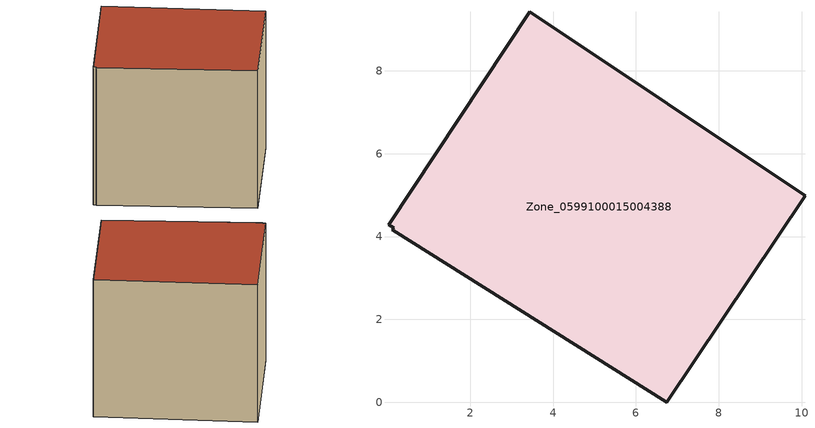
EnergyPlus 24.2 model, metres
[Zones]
Zone_0599100015004388
 floor ground (C_G): 0.03,4.28 3.44,9.42 10.08,4.99 6.74,0 0.12,4.16 0.15,4.21 z0.92
 wall outside (C_F): 6.74,0 10.08,4.99 3.44,9.42 0.03,4.28 0.15,4.21 0.12,4.16 6.74,0 z0.92:8.51
 roof outside (C_R): 3.44,9.42 0.03,4.28 0.15,4.21 0.12,4.16 6.74,0 10.08,4.99 z8.51
[BUILDING]
Pand.0599100015004388: North Axis=0; Terrain=City; Loads Convergence Tolerance Value=0.04; Temperature Convergence Tolerance Value=0.4; Solar Distribution=FullExterior; Maximum Number of Warmup Days=25; Minimum Number of Warmup Days=1
[Site:Location]
Rotterdam.The.Hague.AP_ZH_NLD Design_Conditions: Latitude=51.96; Longitude=4.45; Time Zone=1; Elevation=-4.5
[SITE:GROUNDTEMPERATURE:BUILDINGSURFACE]
18, 18, 18, 18, 18, 18, 18, 18, 18, 18, 18, 18
[MATERIAL] Thermal Absorptance=0.9; Solar Absorptance=0.7; Visible Absorptance=0.7
Name | Roughness | Thickness | Conductivity | Density | Specific Heat
G.TI.1965-1974 | MediumSmooth | 0.15 | 0.882353 | 540 | 1210
F.TI.1965-1974 | Rough | 0.3 | 0.697674 | 1920 | 840
R.TI.1965-1974 | MediumRough | 0.2 | 0.232558 | 1500 | 1000
[CONSTRUCTION]
C_G: G.TI.1965-1974
C_F: F.TI.1965-1974
C_R: R.TI.1965-1974
[ZONE]
Zone_0599100015004388: Type=1; Multiplier=1; Ceiling Height=Autocalculate; Volume=Autocalculate; Floor Area=autocalculate; Part of Total Floor Area=Yes
[ZONEINFILTRATION:DESIGNFLOWRATE]
Infil_Zone_0599100015004388: Zone or ZoneList or Space or SpaceList=Zone_0599100015004388; Schedule=AlwaysOn; Design Flow Rate Calculation Method=Flow/Area; Flow Rate per Floor Area=0.003; Constant Term Coefficient=1; Temperature Term Coefficient=0; Velocity Term Coefficient=0; Velocity Squared Term Coefficient=0
[HVACTEMPLATE:ZONE:IDEALLOADSAIRSYSTEM]
Zone_0599100015004388: Maximum Heating Supply Air Temperature=50; Minimum Cooling Supply Air Temperature=13; Maximum Heating Supply Air Humidity Ratio=0.0156; Minimum Cooling Supply Air Humidity Ratio=0.0077; Heating Limit=NoLimit; Cooling Limit=NoLimit; Dehumidification Control Type=ConstantSensibleHeatRatio; Cooling Sensible Heat Ratio=0.7; Dehumidification Setpoint=60; Humidification Control Type=None; Humidification Setpoint=30; Outdoor Air Method=None; Outdoor Air Flow Rate per Person=0.00944; Outdoor Air Flow Rate per Zone Floor Area=0; Outdoor Air Flow Rate per Zone=0; Demand Controlled Ventilation Type=None; Outdoor Air Economizer Type=NoEconomizer; Heat Recovery Type=None; Sensible Heat Recovery Effectiveness=0.7; Latent Heat Recovery Effectiveness=0.65
[ZONECONTROL:THERMOSTAT]
ThermostatControl_Zone_0599100015004388: Zone or ZoneList=Zone_0599100015004388; Control Type Schedule=DualSetpointControlType; Control 1=Thermostat_Zone_0599100015004388; Temperature Difference Between Cutout And Setpoint=0
[THERMOSTATSETPOINT:DUALSETPOINT]
Thermostat_Zone_0599100015004388: Heating Setpoint Temperature Schedule=HeatingSetpoint_Zone_0599100015004388; Cooling Setpoint Temperature Schedule=CoolingSetpoint_Zone_0599100015004388
[SCHEDULE:COMPACT]
HeatingSetpoint_Zone_0599100015004388: Through: 12/31, For: AllDays, Until: 24:00, 21
CoolingSetpoint_Zone_0599100015004388: Through: 12/31, For: AllDays, Until: 24:00, 24
DualSetpointControlType: Through: 12/31, For: AllDays, Until: 24:00, 4
AlwaysOn: Through: 12/31, For: AllDays, Until: 24:00, 1
